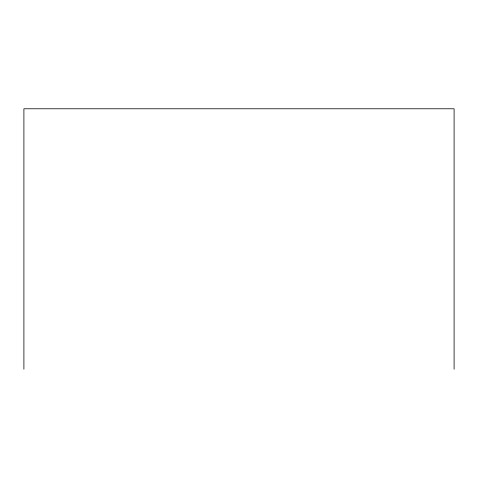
<?xml version="1.0" encoding="UTF-8"?>
<svg xmlns="http://www.w3.org/2000/svg" width="478" height="478" viewBox="0 0 478 478"><rect width="100%" height="100%" fill="white"/><g stroke="black" fill="none" stroke-linecap="round" stroke-linejoin="round"><path stroke-width="0.72" d="M454.1 369.225L454.1 108.775L23.9 108.775L23.9 369.225"/></g></svg>
